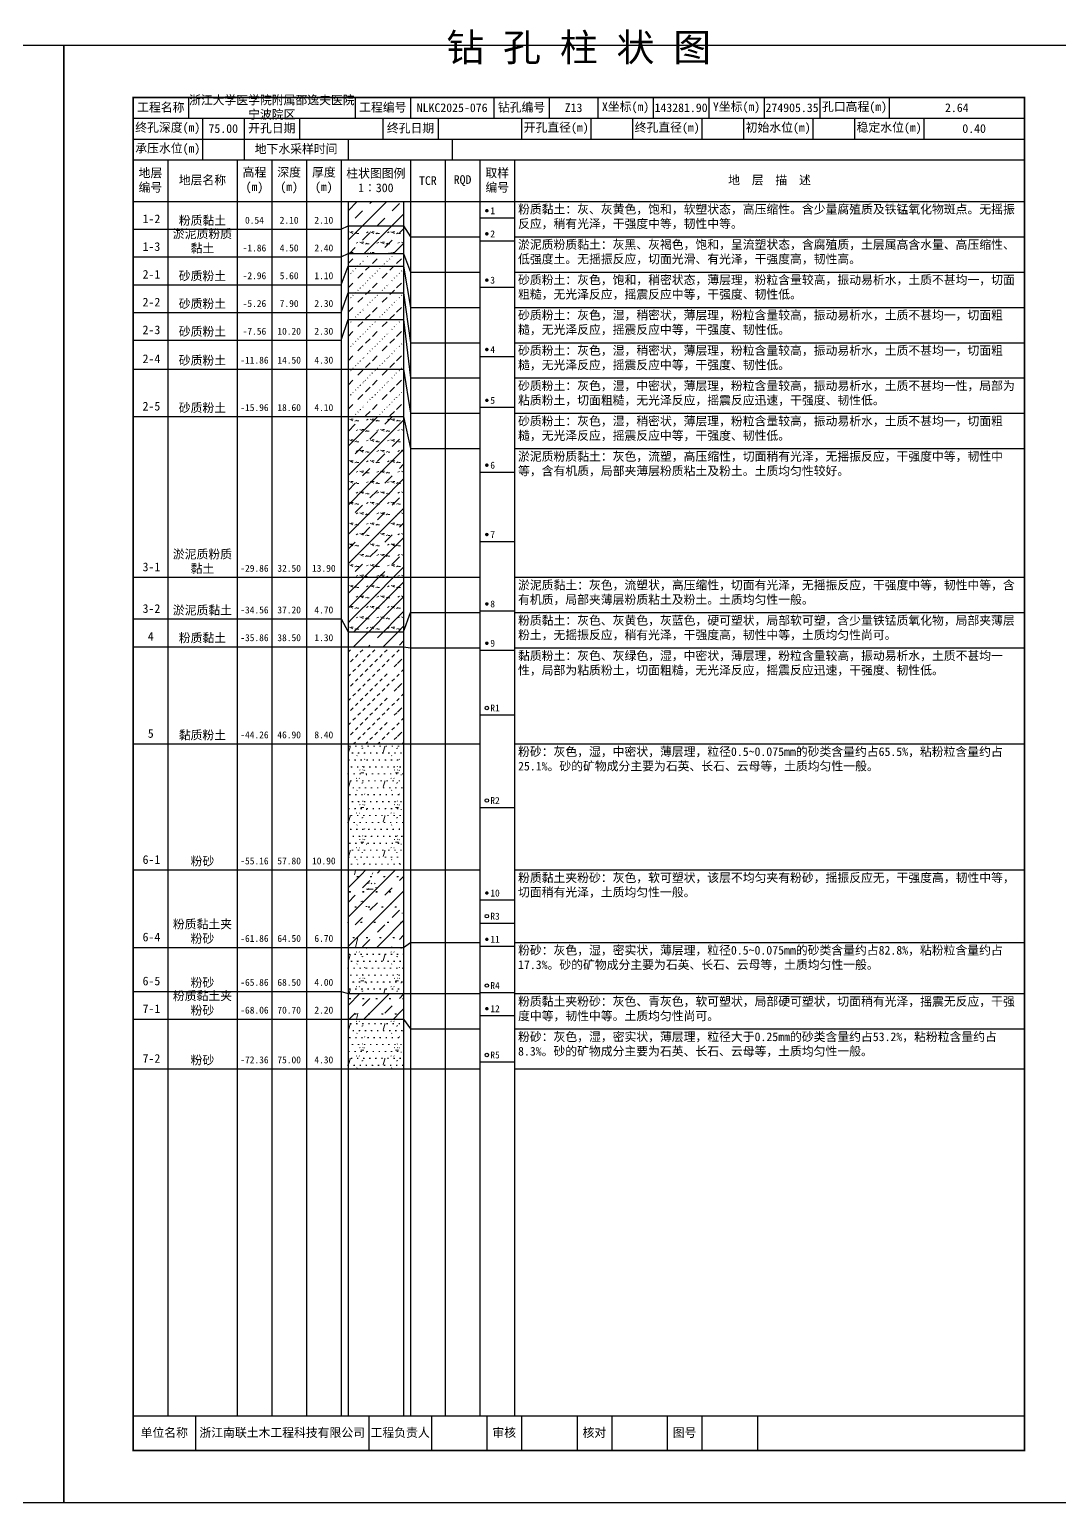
# Model space of a CAD drawing. Extents: x 297 to 65340, y 0 to 425.
# Drawn here: x 36224.1 to 36521.1, y 0 to 424.6 of the extents above; entities that cross this region are included whole.
import ezdxf
from ezdxf.enums import TextEntityAlignment as Align

# ---------------------------------------------------------------- set-up
doc = ezdxf.new("R2010")
doc.units = 0
doc.layers.get('0').update_dxf_attribs({"linetype": 'CONTINUOUS'})
doc.layers.add('FRAME', color=7, linetype='CONTINUOUS')
doc.layers.add('STRATUM', color=7, linetype='CONTINUOUS')
doc.layers.add('HATCH', color=7, linetype='CONTINUOUS', lineweight=13)
doc.styles.add('ST', font='')
doc.styles.get('ST').set_extended_font_data('SimSun')
pattern_1 = [(45, (0, 0), (-4.2426407, 4.2426407), [10, 0]), (45, (1.061, -3.182), (-2.1213203, 6.363961), [3, -3])]
pattern_2 = [(45, (0, 0), (-4.2426407, 4.2426407), [10, 0]), (45, (1.061, -3.182), (-2.1213203, 6.363961), [3, -3]), (26.565, (1.0741, -0.2536), (5.99982296, 5.99981224), [0.567, -12.849]), (0, (0.507, -0.2536), (0, 6), [0.567, -5.433]), (26.565, (-1.5813, 0), (5.99982296, 5.99981224), [0.567, -12.849]), (0, (-1.074, 0.2536), (0, 6), [0.567, -5.433]), (153.435, (0.5071, -0.2536), (-5.9998176, -5.36e-06), [1.134, -12.2826]), (26.565, (4.0741, 2.7464), (5.99982296, 5.99981224), [0.567, -12.849]), (0, (3.507, 2.7464), (0, 6), [0.567, -5.433]), (26.565, (1.4187, 3), (5.99982296, 5.99981224), [0.567, -12.849]), (0, (1.926, 3.2536), (0, 6), [0.567, -5.433]), (153.435, (3.5071, 2.7464), (-5.9998176, -5.36e-06), [1.134, -12.2826])]
pattern_3 = [(45.000006, (0, 0), (-7e-07, 6.9999824), [1.971956, -7.927535]), (45.000006, (2.813, 2.829), (-7e-07, 6.9999824), [1.99367, -7.905828]), (45.000006, (5.0675, 5.082), (-7e-07, 6.9999824), [1.813609, -8.085882]), (26.565052, (0, 3.5), (7.00000042, 7.00000017), [0.0965, -15.555976]), (36.869899, (0.7, 4.2), (6.999999835, 7.000000165), [0.197747, -34.802253]), (315.00001, (3.5, 6.976), (6.9999824, 1.2e-06), [0.033054, -9.866441]), (26.565052, (3.5, 0), (7.00000042, 7.00000017), [0.144749, -15.507727]), (26.565052, (4.2, 0.7), (7.00000042, 7.00000017), [0.10528, -15.547196]), (90.000004, (4.55, 1.05), (-7, -5e-07), [0.028767, -6.971233]), (26.565052, (4.9, 1.4), (7.00000042, 7.00000017), [0.091014, -31.213938]), (36.869899, (5.6, 2.1), (6.999999835, 7.000000165), [0.110692, -34.889308]), (45.000002, (6.3, 2.8), (-2.4e-07, 6.9999824), [0.109112, -9.790383]), (315.00001, (6.914, 3.548), (6.9999824, 1.2e-06), [0.033054, -9.866441]), (36.869898, (1.4, 4.9), (6.999999957, 7.000000043), [0.10224, -34.89776]), (53.130103, (2.1, 5.6), (13.999999763, 21.00000016), [0.134384, -34.865616]), (53.130103, (2.8, 6.3), (13.999999763, 21.00000016), [0.126246, -34.873754])]
pattern_4 = [(82.875, (-0.8346, -1.206), (0.00036925, 10.00017644), [0.08929, -80.53371]), (143.13, (-0.7336, -1.2818), (-29.99996427, 20.00005359), [0.12627, -49.87373]), (172.875, (-0.5564, -1.304), (-70.000245666, 9.99966033), [0.17857, -80.44443]), (206.565, (-0.378, -1.2147), (-9.9997049, -9.99968706), [0.19954, -22.16046]), (243.435, (-0.2887, -1.0363), (8.93e-06, -9.999696), [0.19954, -22.16146]), (255.964, (-0.1994, -0.679), (-0.00020004, -9.99950129), [0.36813, -40.86287]), (255.964, (0.1106, 0.561), (-0.00020004, -9.99950129), [1.27838, -39.95262]), (255.964, (0.179, 0.835), (-0.00020004, -9.99950129), [0.28235, -40.94865]), (216.87, (0.3694, 1.0892), (-9.99998214, -10.00001786), [0.12627, -49.87373]), (243.435, (0.2683, 1.0135), (8.93e-06, -9.999696), [0.19954, -22.16146]), (206.565, (0.548, 1.1785), (-9.9997049, -9.99968706), [0.19954, -22.16046]), (172.875, (0.725, 1.1563), (-70.000245666, 9.99966033), [0.17857, -80.44443]), (143.13, (0.826, 1.0806), (-29.99996427, 20.00005359), [0.12627, -49.87373]), (82.875, (0.815, 0.992), (0.00036925, 10.00017644), [0.08929, -80.53371]), (0, (-0.33, 0.34), (0, 10), [0.89286, -9.10714]), (0, (0.025, 0), (1, 2), [0, -1.75]), (0, (0, 0.025), (1, 2), [0, -1.75]), (0, (0, 0), (1, 2), [0, -1.75]), (0, (-0.025, 0), (1, 2), [0, -1.75]), (0, (0, -0.025), (1, 2), [0, -1.75])]
pattern_5 = [(82.875, (-1.8361, -2.6533), (0.00081235, 22.00038817), [0.196438, -177.174162]), (143.13, (-1.614, -2.82), (-65.9999214, 44.0001179), [0.277794, -109.722206]), (172.875, (-1.224, -2.8687), (-154.00054047, 21.99925272), [0.392854, -176.977746]), (206.565, (-0.831, -2.672), (-21.9993508, -21.9993115), [0.438988, -48.753012]), (243.435, (-0.635, -2.28), (1.96e-05, -21.9993312), [0.438988, -48.755212]), (255.964, (-0.4387, -1.494), (-0.0004401, -21.9989028), [0.809886, -89.898314]), (255.964, (0.2434, 1.2344), (-0.0004401, -21.9989028), [2.812436, -87.895764]), (255.964, (0.394, 1.837), (-0.0004401, -21.9989028), [0.62117, -90.08703]), (216.87, (0.8126, 2.3963), (-21.9999607, -22.0000393), [0.277794, -109.722206]), (243.435, (0.59, 2.23), (1.96e-05, -21.9993312), [0.438988, -48.755212]), (206.565, (1.205, 2.593), (-21.9993508, -21.9993115), [0.438988, -48.753012]), (172.875, (1.595, 2.544), (-154.00054047, 21.99925272), [0.392854, -176.977746]), (143.13, (1.8173, 2.3772), (-65.9999214, 44.0001179), [0.277794, -109.722206]), (82.875, (1.793, 2.1823), (0.00081235, 22.00038817), [0.196438, -177.174162]), (0, (-0.725, 0.748), (0, 22), [1.964292, -20.035708]), (0, (0.055, 0), (2.2, 4.4), [0, -3.85]), (0, (0, 0.055), (2.2, 4.4), [0, -3.85]), (0, (0, 0), (2.2, 4.4), [0, -3.85]), (0, (-0.055, 0), (2.2, 4.4), [0, -3.85]), (0, (0, -0.055), (2.2, 4.4), [0, -3.85])]

# ---------------------------------------------------------------- blocks, each defined once
blk = doc.blocks.new('SolidCircle')
at = {"const_width": 0.5}
blk.add_lwpolyline([(-0.25, 0, 1), (0.25, 0, 1)], format="xyb", close=True, dxfattribs=at)

msp = doc.modelspace()

# ---------------------------------------------------------------- hatches: boundary and pattern name
at = {"layer": 'HATCH'}
h = msp.add_hatch(dxfattribs=at)
h.set_pattern_fill('FZNT', color=256, style=0)
h.set_pattern_definition(pattern_1)
h.paths.add_polyline_path([(36332, 375), (36316, 375), (36316, 368), (36332, 368)])
h = msp.add_hatch(dxfattribs=at)
h.set_pattern_fill('YNFNT', color=256, style=0)
h.set_pattern_definition(pattern_2)
h.paths.add_polyline_path([(36332, 368), (36316, 368), (36316, 360), (36332, 360)])
h = msp.add_hatch(dxfattribs=at)
h.set_pattern_fill('SZFT', color=256, style=0)
h.set_pattern_definition(pattern_3)
h.paths.add_polyline_path([(36332, 360), (36316, 360), (36316, 356.33), (36332, 356.33)])
h = msp.add_hatch(dxfattribs=at)
h.set_pattern_fill('SZFT', color=256, style=0)
h.set_pattern_definition(pattern_3)
h.paths.add_polyline_path([(36332, 356.33), (36316, 356.33), (36316, 348.67), (36332, 348.67)])
h = msp.add_hatch(dxfattribs=at)
h.set_pattern_fill('SZFT', color=256, style=0)
h.set_pattern_definition(pattern_3)
h.paths.add_polyline_path([(36332, 348.67), (36316, 348.67), (36316, 341), (36332, 341)])
h = msp.add_hatch(dxfattribs=at)
h.set_pattern_fill('SZFT', color=256, style=0)
h.set_pattern_definition(pattern_3)
h.paths.add_polyline_path([(36332, 341), (36316, 341), (36316, 326.67), (36332, 326.67)])
h = msp.add_hatch(dxfattribs=at)
h.set_pattern_fill('SZFT', color=256, style=0)
h.set_pattern_definition(pattern_3)
h.paths.add_polyline_path([(36332, 326.67), (36316, 326.67), (36316, 313), (36332, 313)])
h = msp.add_hatch(dxfattribs=at)
h.set_pattern_fill('YNFNT', color=256, style=0)
h.set_pattern_definition(pattern_2)
h.paths.add_polyline_path([(36332, 313), (36316, 313), (36316, 266.67), (36332, 266.67)])
h = msp.add_hatch(dxfattribs=at)
h.set_pattern_fill('YNNT', color=256, style=0)
h.set_pattern_definition([(45, (0, 0), (-2.12132034, 2.12132034), [10, 0]), (26.565, (1.0741, -0.2536), (5.99982296, 5.99981224), [0.567, -12.849]), (0, (0.507, -0.2536), (0, 6), [0.567, -5.433]), (26.565, (-1.5813, 0), (5.99982296, 5.99981224), [0.567, -12.849]), (0, (-1.074, 0.2536), (0, 6), [0.567, -5.433]), (153.435, (0.5071, -0.2536), (-5.9998176, -5.36e-06), [1.134, -12.2826]), (26.565, (4.0741, 2.7464), (5.99982296, 5.99981224), [0.567, -12.849]), (0, (3.507, 2.7464), (0, 6), [0.567, -5.433]), (26.565, (1.4187, 3), (5.99982296, 5.99981224), [0.567, -12.849]), (0, (1.926, 3.2536), (0, 6), [0.567, -5.433]), (153.435, (3.5071, 2.7464), (-5.9998176, -5.36e-06), [1.134, -12.2826])])
h.paths.add_polyline_path([(36332, 266.67), (36316, 266.67), (36316, 251), (36332, 251)])
h = msp.add_hatch(dxfattribs=at)
h.set_pattern_fill('FZNT', color=256, style=0)
h.set_pattern_definition(pattern_1)
h.paths.add_polyline_path([(36332, 251), (36316, 251), (36316, 246.67), (36332, 246.67)])
h = msp.add_hatch(dxfattribs=at)
h.set_pattern_fill('NZFT', color=256, style=0)
h.set_pattern_definition([(45.000005, (0, 0), (-6e-07, 6.9999824), [0.947297, -8.952198]), (45.000005, (1.4, 1.4), (-6e-07, 6.9999824), [0.986898, -8.912597]), (45.000005, (2.8, 2.8), (-6e-07, 6.9999824), [1.060182, -8.839313]), (45.000005, (4.2, 4.2), (-6e-07, 6.9999824), [0.949178, -8.950318]), (45.000005, (5.6, 5.6), (-6e-07, 6.9999824), [1.036501, -8.862994]), (45.000005, (3.5, 0), (-6e-07, 6.9999824), [1.013348, -8.886147]), (45.000005, (4.9, 1.4), (-6e-07, 6.9999824), [1.078956, -12.120371]), (45.000005, (6.3, 2.8), (-6e-07, 6.9999824), [0.998824, -8.900671]), (45.000003, (0.7, 4.2), (-4e-07, 6.9999824), [1.05533, -8.844165]), (45.000003, (2.1, 5.6), (-4e-07, 6.9999824), [1.036501, -8.862994])])
h.paths.add_polyline_path([(36332, 246.67), (36316, 246.67), (36316, 218.67), (36332, 218.67)])
h = msp.add_hatch(dxfattribs=at)
h.set_pattern_fill('FS', color=256, style=0)
h.set_pattern_definition(pattern_4)
h.paths.add_polyline_path([(36332, 218.67), (36316, 218.67), (36316, 182.33), (36332, 182.33)])
h = msp.add_hatch(dxfattribs=at)
h.set_pattern_fill('FZNT', color=256, style=0)
h.set_pattern_definition(pattern_1)
h.paths.add_polyline_path([(36332, 182.33), (36316, 182.33), (36316, 160), (36332, 160)])
h = msp.add_hatch(dxfattribs=at)
h.set_pattern_fill('FS', color=256, scale=2.2, style=0)
h.set_pattern_definition(pattern_5)
h.paths.add_polyline_path([(36332, 182.33), (36316, 182.33), (36316, 160), (36332, 160)])
h = msp.add_hatch(dxfattribs=at)
h.set_pattern_fill('FS', color=256, style=0)
h.set_pattern_definition(pattern_4)
h.paths.add_polyline_path([(36332, 160), (36316, 160), (36316, 146.67), (36332, 146.67)])
h = msp.add_hatch(dxfattribs=at)
h.set_pattern_fill('FZNT', color=256, style=0)
h.set_pattern_definition(pattern_1)
h.paths.add_polyline_path([(36332, 146.67), (36316, 146.67), (36316, 139.33), (36332, 139.33)])
h = msp.add_hatch(dxfattribs=at)
h.set_pattern_fill('FS', color=256, scale=2.2, style=0)
h.set_pattern_definition(pattern_5)
h.paths.add_polyline_path([(36332, 146.67), (36316, 146.67), (36316, 139.33), (36332, 139.33)])
h = msp.add_hatch(dxfattribs=at)
h.set_pattern_fill('FS', color=256, style=0)
h.set_pattern_definition(pattern_4)
h.paths.add_polyline_path([(36332, 139.33), (36316, 139.33), (36316, 125), (36332, 125)])

# ---------------------------------------------------------------- linework, layer by layer
at = {"layer": 'FRAME', "color": 245, "linetype": 'Continuous'}
for points in [[(35937, 0), (36234, 0), (36234, 420), (35937, 420)], [(36234, 0), (36531, 0), (36531, 420), (36234, 420)]]:
    msp.add_lwpolyline(points, close=True, dxfattribs=at)
at = {"layer": 'FRAME', "linetype": 'Continuous', "const_width": 0.5}
msp.add_lwpolyline([(36254, 15), (36511, 15), (36511, 405), (36254, 405)], close=True, dxfattribs=at)
at = {"layer": 'FRAME', "color": 0, "linetype": 'Continuous'}
for points in [[(36270, 405), (36270, 399)], [(36318, 405), (36318, 399)], [(36334, 405), (36334, 399)], [(36358, 405), (36358, 399)], [(36374, 405), (36374, 399)], [(36388, 405), (36388, 399)], [(36404, 405), (36404, 399)], [(36420, 405), (36420, 399)], [(36436, 405), (36436, 399)], [(36452, 405), (36452, 399)], [(36472, 405), (36472, 399)], [(36511, 405), (36511, 399)], [(36254, 399), (36511, 399)], [(36274, 399), (36274, 393)], [(36286, 399), (36286, 393)], [(36302, 399), (36302, 393)], [(36326, 399), (36326, 393)], [(36342, 399), (36342, 393)], [(36366, 399), (36366, 393)], [(36386, 399), (36386, 393)], [(36398, 399), (36398, 393)], [(36418, 399), (36418, 393)], [(36430, 399), (36430, 393)], [(36450, 399), (36450, 393)], [(36462, 399), (36462, 393)], [(36482, 399), (36482, 393)], [(36511, 399), (36511, 393)], [(36254, 393), (36511, 393)], [(36274, 393), (36274, 387)], [(36286, 393), (36286, 387)], [(36316, 393), (36316, 387)], [(36346, 393), (36346, 387)], [(36254, 387), (36511, 387)], [(36264, 387), (36264, 25)], [(36284, 387), (36284, 25)], [(36294, 387), (36294, 25)], [(36304, 387), (36304, 25)], [(36314, 387), (36314, 25)], [(36334, 387), (36334, 25)], [(36344, 387), (36344, 25)], [(36354, 387), (36354, 25)], [(36364, 387), (36364, 25)], [(36511, 387), (36511, 25)], [(36254, 375), (36511, 375)], [(36316, 375), (36316, 25)], [(36332, 375), (36332, 25)], [(36254, 25), (36511, 25)], [(36272, 25), (36272, 15)], [(36322, 25), (36322, 15)], [(36340, 25), (36340, 15)], [(36356, 25), (36356, 15)], [(36366, 25), (36366, 15)], [(36382, 25), (36382, 15)], [(36392, 25), (36392, 15)], [(36408, 25), (36408, 15)], [(36418, 25), (36418, 15)], [(36434, 25), (36434, 15)]]:
    msp.add_lwpolyline(points, dxfattribs=at)
at = {"layer": 'STRATUM', "linetype": 'Continuous'}
for points in [[(36354, 370.33), (36364, 370.33)], [(36254, 367), (36264, 367)], [(36264, 367), (36284, 367)], [(36284, 367), (36294, 367)], [(36294, 367), (36304, 367)], [(36304, 367), (36314, 367)], [(36314, 367), (36316, 368), (36332, 368), (36334, 364.82)], [(36334, 364.82), (36344, 364.82)], [(36344, 364.82), (36354, 364.82)], [(36354, 363.67), (36364, 363.67)], [(36364, 364.82), (36511, 364.82)], [(36254, 359), (36264, 359)], [(36264, 359), (36284, 359)], [(36284, 359), (36294, 359)], [(36294, 359), (36304, 359)], [(36304, 359), (36314, 359)], [(36314, 359), (36316, 360), (36332, 360), (36334, 354.65)], [(36314, 351), (36316, 356.33), (36332, 356.33), (36334, 344.47)], [(36334, 354.65), (36344, 354.65)], [(36344, 354.65), (36354, 354.65)], [(36364, 354.65), (36511, 354.65)], [(36254, 351), (36264, 351)], [(36264, 351), (36284, 351)], [(36284, 351), (36294, 351)], [(36294, 351), (36304, 351)], [(36304, 351), (36314, 351)], [(36314, 343), (36316, 348.67), (36332, 348.67), (36334, 334.29)], [(36354, 350.33), (36364, 350.33)], [(36334, 344.47), (36344, 344.47)], [(36344, 344.47), (36354, 344.47)], [(36364, 344.47), (36511, 344.47)], [(36254, 343), (36264, 343)], [(36264, 343), (36284, 343)], [(36284, 343), (36294, 343)], [(36294, 343), (36304, 343)], [(36304, 343), (36314, 343)], [(36314, 335), (36316, 341), (36332, 341), (36334, 324.12)], [(36254, 335), (36264, 335)], [(36264, 335), (36284, 335)], [(36284, 335), (36294, 335)], [(36294, 335), (36304, 335)], [(36304, 335), (36314, 335)], [(36334, 334.29), (36344, 334.29)], [(36344, 334.29), (36354, 334.29)], [(36364, 334.29), (36511, 334.29)], [(36354, 330.33), (36364, 330.33)], [(36254, 326.67), (36264, 326.67)], [(36264, 326.67), (36284, 326.67)], [(36284, 326.67), (36294, 326.67)], [(36294, 326.67), (36304, 326.67)], [(36304, 326.67), (36314, 326.67)], [(36314, 326.67), (36316, 326.67), (36332, 326.67), (36334, 313.94)], [(36334, 324.12), (36344, 324.12)], [(36344, 324.12), (36354, 324.12)], [(36364, 324.12), (36511, 324.12)], [(36354, 315.67), (36364, 315.67)], [(36254, 313), (36264, 313)], [(36264, 313), (36284, 313)], [(36284, 313), (36294, 313)], [(36294, 313), (36304, 313)], [(36304, 313), (36314, 313)], [(36314, 313), (36316, 313), (36332, 313), (36334, 303.76)], [(36334, 313.94), (36344, 313.94)], [(36344, 313.94), (36354, 313.94)], [(36364, 313.94), (36511, 313.94)], [(36334, 303.76), (36344, 303.76)], [(36344, 303.76), (36354, 303.76)], [(36364, 303.76), (36511, 303.76)], [(36354, 297), (36364, 297)], [(36354, 277), (36364, 277)], [(36254, 266.67), (36264, 266.67)], [(36264, 266.67), (36284, 266.67)], [(36284, 266.67), (36294, 266.67)], [(36294, 266.67), (36304, 266.67)], [(36304, 266.67), (36314, 266.67)], [(36314, 266.67), (36316, 266.67), (36332, 266.67), (36334, 266.67)], [(36334, 266.67), (36344, 266.67)], [(36344, 266.67), (36354, 266.67)], [(36364, 266.67), (36511, 266.67)], [(36314, 254.67), (36316, 251), (36332, 251), (36334, 256.49)], [(36334, 256.49), (36344, 256.49)], [(36344, 256.49), (36354, 256.49)], [(36354, 257), (36364, 257)], [(36364, 256.49), (36511, 256.49)], [(36254, 254.67), (36264, 254.67)], [(36264, 254.67), (36284, 254.67)], [(36284, 254.67), (36294, 254.67)], [(36294, 254.67), (36304, 254.67)], [(36304, 254.67), (36314, 254.67)], [(36254, 246.67), (36264, 246.67)], [(36264, 246.67), (36284, 246.67)], [(36284, 246.67), (36294, 246.67)], [(36294, 246.67), (36304, 246.67)], [(36304, 246.67), (36314, 246.67)], [(36314, 246.67), (36316, 246.67), (36332, 246.67), (36334, 246.31)], [(36334, 246.31), (36344, 246.31)], [(36344, 246.31), (36354, 246.31)], [(36364, 246.31), (36511, 246.31)], [(36354, 245.67), (36364, 245.67)], [(36354, 227), (36364, 227)], [(36254, 218.67), (36264, 218.67)], [(36264, 218.67), (36284, 218.67)], [(36284, 218.67), (36294, 218.67)], [(36294, 218.67), (36304, 218.67)], [(36304, 218.67), (36314, 218.67)], [(36314, 218.67), (36316, 218.67), (36332, 218.67), (36334, 218.67)], [(36334, 218.67), (36344, 218.67)], [(36344, 218.67), (36354, 218.67)], [(36364, 218.67), (36511, 218.67)], [(36354, 200.33), (36364, 200.33)], [(36254, 182.33), (36264, 182.33)], [(36264, 182.33), (36284, 182.33)], [(36284, 182.33), (36294, 182.33)], [(36294, 182.33), (36304, 182.33)], [(36304, 182.33), (36314, 182.33)], [(36314, 182.33), (36316, 182.33), (36332, 182.33), (36334, 182.33)], [(36334, 182.33), (36344, 182.33)], [(36344, 182.33), (36354, 182.33)], [(36364, 182.33), (36511, 182.33)], [(36354, 173.67), (36364, 173.67)], [(36354, 167), (36364, 167)], [(36314, 160), (36316, 160), (36332, 160), (36334, 161.43)], [(36334, 161.43), (36344, 161.43)], [(36344, 161.43), (36354, 161.43)], [(36364, 161.43), (36511, 161.43)], [(36254, 160), (36264, 160)], [(36264, 160), (36284, 160)], [(36284, 160), (36294, 160)], [(36294, 160), (36304, 160)], [(36304, 160), (36314, 160)], [(36354, 160.33), (36364, 160.33)], [(36254, 147.33), (36264, 147.33)], [(36264, 147.33), (36284, 147.33)], [(36284, 147.33), (36294, 147.33)], [(36294, 147.33), (36304, 147.33)], [(36304, 147.33), (36314, 147.33)], [(36314, 147.33), (36316, 146.67), (36332, 146.67), (36334, 146.67)], [(36334, 146.67), (36344, 146.67)], [(36344, 146.67), (36354, 146.67)], [(36354, 147), (36364, 147)], [(36364, 146.67), (36511, 146.67)], [(36354, 140.33), (36364, 140.33)], [(36254, 139.33), (36264, 139.33)], [(36264, 139.33), (36284, 139.33)], [(36284, 139.33), (36294, 139.33)], [(36294, 139.33), (36304, 139.33)], [(36304, 139.33), (36314, 139.33)], [(36314, 139.33), (36316, 139.33), (36332, 139.33), (36334, 136.49)], [(36334, 136.49), (36344, 136.49)], [(36344, 136.49), (36354, 136.49)], [(36364, 136.49), (36511, 136.49)], [(36254, 125), (36264, 125)], [(36264, 125), (36284, 125)], [(36284, 125), (36294, 125)], [(36294, 125), (36304, 125)], [(36304, 125), (36314, 125)], [(36314, 125), (36316, 125), (36332, 125), (36334, 125)], [(36334, 125), (36344, 125)], [(36344, 125), (36354, 125)], [(36354, 127), (36364, 127)], [(36364, 125), (36511, 125)]]:
    msp.add_lwpolyline(points, dxfattribs=at)
at = {"layer": 'STRATUM'}
for centre in [(36356, 229), (36356, 202.33), (36356, 169), (36356, 149), (36356, 129)]:
    msp.add_circle(centre, 0.5, dxfattribs=at)

# ---------------------------------------------------------------- block references
for p in [(36356, 372.33), (36356, 365.67), (36356, 352.33), (36356, 332.33), (36356, 317.67), (36356, 299), (36356, 279), (36356, 259), (36356, 247.67), (36356, 175.67), (36356, 162.33), (36356, 142.33)]:
    msp.add_blockref('SolidCircle', p, dxfattribs=at)

# ---------------------------------------------------------------- texts
at = {"layer": 'FRAME', "style": 'ST'}
msp.add_text('钻 孔 柱 状 图', height=8, dxfattribs=at).set_placement((36382.5, 413), align=Align.BOTTOM_CENTER)
at = {"layer": 'FRAME', "char_height": 2.5, "attachment_point": 5, "style": 'ST'}
for s, insert, width in [('工程名称', (36262, 402), 16), ('浙江大学医学院附属邵逸夫医院宁波院区', (36294, 402), 48), ('工程编号', (36326, 402), 16), ('钻孔编号', (36366, 402), 16), ('X坐标(m)', (36396, 402), 16), ('Y坐标(m)', (36428, 402), 16), ('孔口高程(m)', (36462, 402), 20), ('NLKC2025-076', (36346, 402), 24), ('Z13', (36381, 402), 14), ('143281.90', (36412, 402), 16), ('274905.35', (36444, 402), 16), ('2.64', (36491.5, 402), 39), ('终孔深度(m)', (36264, 396), 20), ('75.00', (36280, 396), 12), ('开孔日期', (36294, 396), 16), ('终孔日期', (36334, 396), 16), ('开孔直径(m)', (36376, 396), 20), ('终孔直径(m)', (36408, 396), 20), ('初始水位(m)', (36440, 396), 20), ('稳定水位(m)', (36472, 396), 20), ('0.40', (36496.5, 396), 29), ('承压水位(m)', (36264, 390), 20), ('地下水采样时间', (36301, 390), 30), ('地层编号', (36259, 381), 10), ('地层名称', (36274, 381), 20), ('高程\\P(m)', (36289, 381), 10), ('深度\\P(m)', (36299, 381), 10), ('厚度\\P(m)', (36309, 381), 10), ('柱状图图例\\P1∶300', (36324, 381), 20), ('TCR', (36339, 381), 10), ('RQD', (36349, 381), 10), ('取样编号', (36359, 381), 10), ('地  层  描  述', (36437.5, 381), 147), ('单位名称', (36263, 20), 18), ('浙江南联土木工程科技有限公司', (36297, 20), 50), ('工程负责人', (36331, 20), 18), ('审核', (36361, 20), 10), ('核对', (36387, 20), 10), ('图号', (36413, 20), 10)]:
    msp.add_mtext(s, dxfattribs=dict(at, insert=insert, width=width))
at = {"layer": 'STRATUM', "style": 'ST'}
for s, height, p in [('1-2', 2.5, (36256.75, 370)), ('1', 2, (36357, 372.33)), ('2', 2, (36357, 365.67)), ('1-3', 2.5, (36256.75, 362)), ('2-1', 2.5, (36256.75, 354)), ('3', 2, (36357, 352.33)), ('2-2', 2.5, (36256.75, 346)), ('2-3', 2.5, (36256.75, 338)), ('4', 2, (36357, 332.33)), ('2-4', 2.5, (36256.75, 329.67)), ('5', 2, (36357, 317.67)), ('2-5', 2.5, (36256.75, 316)), ('6', 2, (36357, 299)), ('7', 2, (36357, 279)), ('3-1', 2.5, (36256.75, 269.67)), ('8', 2, (36357, 259)), ('3-2', 2.5, (36256.75, 257.67)), ('4', 2.5, (36258.25, 249.67)), ('9', 2, (36357, 247.67)), ('R1', 2, (36357, 229)), ('5', 2.5, (36258.25, 221.67)), ('R2', 2, (36357, 202.33)), ('6-1', 2.5, (36256.75, 185.33)), ('10', 2, (36357, 175.67)), ('R3', 2, (36357, 169)), ('6-4', 2.5, (36256.75, 163)), ('11', 2, (36357, 162.33)), ('6-5', 2.5, (36256.75, 150.33)), ('R4', 2, (36357, 149)), ('7-1', 2.5, (36256.75, 142.33)), ('12', 2, (36357, 142.33)), ('7-2', 2.5, (36256.75, 128)), ('R5', 2, (36357, 129))]:
    msp.add_text(s, height=height, dxfattribs=at).set_placement(p, align=Align.MIDDLE_LEFT)
for s, p in [('0.54', (36289, 368)), ('2.10', (36299, 368)), ('2.10', (36309, 368)), ('-1.86', (36289, 360)), ('4.50', (36299, 360)), ('2.40', (36309, 360)), ('-2.96', (36289, 352)), ('5.60', (36299, 352)), ('1.10', (36309, 352)), ('-5.26', (36289, 344)), ('7.90', (36299, 344)), ('2.30', (36309, 344)), ('-7.56', (36289, 336)), ('10.20', (36299, 336)), ('2.30', (36309, 336)), ('-11.86', (36289, 327.67)), ('14.50', (36299, 327.67)), ('4.30', (36309, 327.67)), ('-15.96', (36289, 314)), ('18.60', (36299, 314)), ('4.10', (36309, 314)), ('-29.86', (36289, 267.67)), ('32.50', (36299, 267.67)), ('13.90', (36309, 267.67)), ('-34.56', (36289, 255.67)), ('37.20', (36299, 255.67)), ('4.70', (36309, 255.67)), ('-35.86', (36289, 247.67)), ('38.50', (36299, 247.67)), ('1.30', (36309, 247.67)), ('-44.26', (36289, 219.67)), ('46.90', (36299, 219.67)), ('8.40', (36309, 219.67)), ('-55.16', (36289, 183.33)), ('57.80', (36299, 183.33)), ('10.90', (36309, 183.33)), ('-61.86', (36289, 161)), ('64.50', (36299, 161)), ('6.70', (36309, 161)), ('-65.86', (36289, 148.33)), ('68.50', (36299, 148.33)), ('4.00', (36309, 148.33)), ('-68.06', (36289, 140.33)), ('70.70', (36299, 140.33)), ('2.20', (36309, 140.33)), ('-72.36', (36289, 126)), ('75.00', (36299, 126)), ('4.30', (36309, 126))]:
    msp.add_text(s, height=2, dxfattribs=at).set_placement(p, align=Align.BOTTOM_CENTER)
at = {"layer": 'STRATUM', "char_height": 2.5, "style": 'ST'}
for s, insert, width, attachment_point in [('粉质黏土：灰、灰黄色，饱和，软塑状态，高压缩性。含少量腐殖质及铁锰氧化物斑点。无摇振反应，稍有光泽，干强度中等，韧性中等。', (36365, 374), 146, 1), ('粉质黏土', (36274, 368), 20, 8), ('淤泥质粉质黏土', (36274, 360), 20, 8), ('淤泥质粉质黏土：灰黑、灰褐色，饱和，呈流塑状态，含腐殖质，土层属高含水量、高压缩性、低强度土。无摇振反应，切面光滑、有光泽，干强度高，韧性高。', (36365, 363.82), 146, 1), ('砂质粉土', (36274, 352), 20, 8), ('砂质粉土：灰色，饱和，稍密状态，薄层理，粉粒含量较高，振动易析水，土质不甚均一，切面粗糙，无光泽反应，摇震反应中等，干强度、韧性低。', (36365, 353.65), 146, 1), ('砂质粉土', (36274, 344), 20, 8), ('砂质粉土：灰色，湿，稍密状，薄层理，粉粒含量较高，振动易析水，土质不甚均一，切面粗糙，无光泽反应，摇震反应中等，干强度、韧性低。', (36365, 343.47), 146, 1), ('砂质粉土', (36274, 336), 20, 8), ('砂质粉土：灰色，湿，稍密状，薄层理，粉粒含量较高，振动易析水，土质不甚均一，切面粗糙，无光泽反应，摇震反应中等，干强度、韧性低。', (36365, 333.29), 146, 1), ('砂质粉土', (36274, 327.67), 20, 8), ('砂质粉土：灰色，湿，中密状，薄层理，粉粒含量较高，振动易析水，土质不甚均一性，局部为粘质粉土，切面粗糙，无光泽反应，摇震反应迅速，干强度、韧性低。', (36365, 323.12), 146, 1), ('砂质粉土', (36274, 314), 20, 8), ('砂质粉土：灰色，湿，稍密状，薄层理，粉粒含量较高，振动易析水，土质不甚均一，切面粗糙，无光泽反应，摇震反应中等，干强度、韧性低。', (36365, 312.94), 146, 1), ('淤泥质粉质黏土：灰色，流塑，高压缩性，切面稍有光泽，无摇振反应，干强度中等，韧性中等，含有机质，局部夹薄层粉质粘土及粉土。土质均匀性较好。', (36365, 302.76), 146, 1), ('淤泥质粉质黏土', (36274, 267.67), 20, 8), ('淤泥质黏土：灰色，流塑状，高压缩性，切面有光泽，无摇振反应，干强度中等，韧性中等，含有机质，局部夹薄层粉质粘土及粉土。土质均匀性一般。', (36365, 265.67), 146, 1), ('淤泥质黏土', (36274, 255.67), 20, 8), ('粉质黏土：灰色、灰黄色，灰蓝色，硬可塑状，局部软可塑，含少量铁锰质氧化物，局部夹薄层粉土，无摇振反应，稍有光泽，干强度高，韧性中等，土质均匀性尚可。', (36365, 255.49), 146, 1), ('粉质黏土', (36274, 247.67), 20, 8), ('黏质粉土：灰色、灰绿色，湿，中密状，薄层理，粉粒含量较高，振动易析水，土质不甚均一性，局部为粘质粉土，切面粗糙，无光泽反应，摇震反应迅速，干强度、韧性低。', (36365, 245.31), 146, 1), ('黏质粉土', (36274, 219.67), 20, 8), ('粉砂：灰色，湿，中密状，薄层理，粒径0.5~0.075mm的砂类含量约占65.5%，粘粉粒含量约占25.1%。砂的矿物成分主要为石英、长石、云母等，土质均匀性一般。', (36365, 217.67), 146, 1), ('粉砂', (36274, 183.33), 20, 8), ('粉质黏土夹粉砂：灰色，软可塑状，该层不均匀夹有粉砂，摇振反应无，干强度高，韧性中等，切面稍有光泽，土质均匀性一般。', (36365, 181.33), 146, 1), ('粉质黏土夹粉砂', (36274, 161), 20, 8), ('粉砂：灰色，湿，密实状，薄层理，粒径0.5~0.075mm的砂类含量约占82.8%，粘粉粒含量约占17.3%。砂的矿物成分主要为石英、长石、云母等，土质均匀性一般。', (36365, 160.43), 146, 1), ('粉砂', (36274, 148.33), 20, 8), ('粉质黏土夹粉砂', (36274, 140.33), 20, 8), ('粉质黏土夹粉砂：灰色、青灰色，软可塑状，局部硬可塑状，切面稍有光泽，摇震无反应，干强度中等，韧性中等。土质均匀性尚可。', (36365, 145.67), 146, 1), ('粉砂：灰色，湿，密实状，薄层理，粒径大于0.25mm的砂类含量约占53.2%，粘粉粒含量约占8.3%。砂的矿物成分主要为石英、长石、云母等，土质均匀性一般。', (36365, 135.49), 146, 1), ('粉砂', (36274, 126), 20, 8)]:
    msp.add_mtext(s, dxfattribs=dict(at, insert=insert, width=width, attachment_point=attachment_point))

doc.saveas('drawing.dxf')
